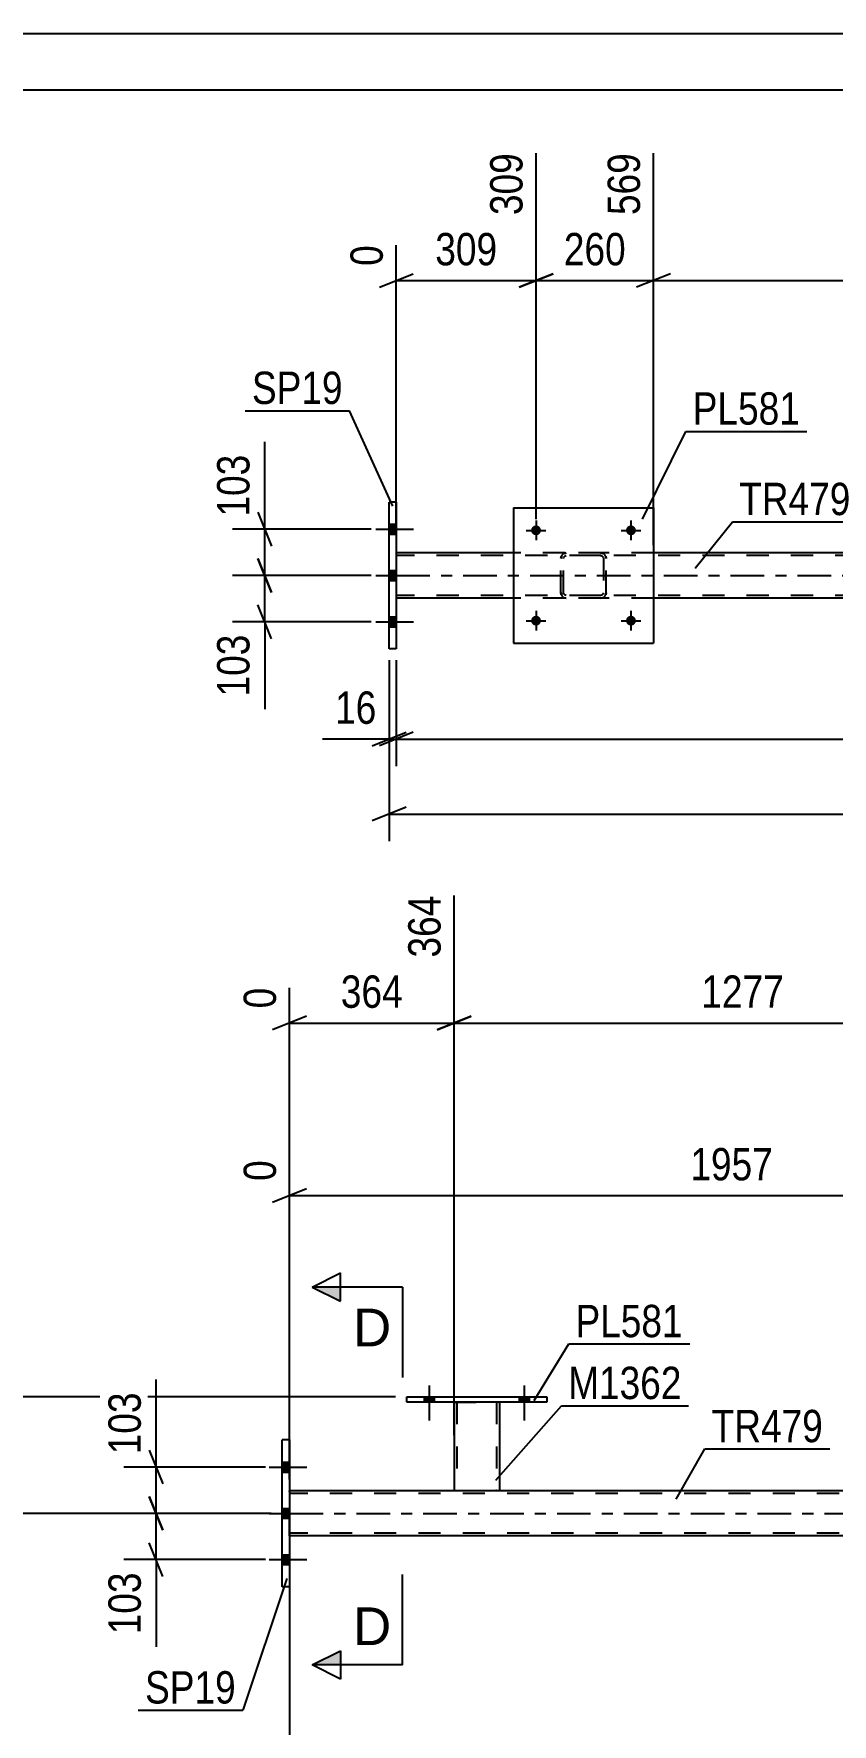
# Model space of a CAD drawing. Header units: millimetres. Extents: x 0 to 841, y 0 to 594.
# Drawn here: x 100.1 to 170.7, y 444.3 to 594 of the extents above; entities that cross this region are included whole.
import ezdxf

# ---------------------------------------------------------------- set-up
doc = ezdxf.new("R2010")
doc.units = ezdxf.units.MM
doc.linetypes.add('DXK_LINE_DOT2', pattern=[3.9198, 1.9599, -1.9599])
doc.linetypes.add('DXK_LINE_DOT3', pattern=[5.9187, 2.979, -0.9799, 0.9799, -0.9799])
doc.styles.add('Arial', font='ARIAL.TTF', dxfattribs={"height": 0.2})
doc.styles.add('Arial Narrow', font='ARIALN.TTF', dxfattribs={"height": 0.2})

# ---------------------------------------------------------------- blocks, each defined once
blk = doc.blocks.new('Unknown-318893469-1135')
at = {"color": 5, "linetype": 'Continuous'}
for p, q in [((841, 594), (0, 594)), ((836, 589), (5, 589))]:
    blk.add_line(p, q, dxfattribs=at)
blk = doc.blocks.new('Part-318893469-4795 - 4767')
at = {"color": 2, "linetype": 'Continuous'}
for p, q in [((132.16, 552.53), (131.52, 552.53)), ((131.52, 539.53), (131.52, 552.53)), ((132.16, 552.53), (132.16, 539.53)), ((132.16, 539.53), (131.52, 539.53))]:
    blk.add_line(p, q, dxfattribs=at)
blk = doc.blocks.new('Bolt-318893469-4918 - 4767')
at = {"linetype": 'Continuous'}
for points in [[(144.97, 542.03, -1), (144.09, 542.03, -1)], [(153.37, 542.03, -1), (152.49, 542.03, -1)]]:
    blk.add_hatch(color=1, dxfattribs=at).paths.add_polyline_path(points)
at = {"color": 1, "linetype": 'Continuous'}
for p, q in [((143.65, 542.03), (145.41, 542.03)), ((144.53, 542.91), (144.53, 541.15)), ((152.05, 542.03), (153.81, 542.03)), ((152.93, 542.91), (152.93, 541.15))]:
    blk.add_line(p, q, dxfattribs=at)
blk = doc.blocks.new('Part-318893469-4893 - 4767')
at = {"color": 7, "linetype": 'DXK_LINE_DOT2'}
for p, q in [((147.03, 547.99), (147.21, 548.03)), ((147.21, 548.03), (147.03, 547.99)), ((150.25, 548.03), (147.21, 548.03)), ((150.25, 548.03), (150.44, 547.99)), ((150.44, 547.99), (150.25, 548.03)), ((146.73, 547.55), (146.77, 547.73)), ((146.77, 547.73), (146.73, 547.55)), ((146.73, 544.51), (146.73, 547.55)), ((146.97, 547.55), (146.99, 547.64)), ((146.97, 544.51), (146.97, 547.55)), ((146.99, 547.64), (147.04, 547.72)), ((147.04, 547.72), (147.12, 547.77)), ((147.12, 547.77), (147.21, 547.79)), ((150.25, 547.79), (147.21, 547.79)), ((150.25, 547.79), (150.35, 547.77)), ((150.35, 547.77), (150.42, 547.72)), ((150.42, 547.72), (150.48, 547.64)), ((150.48, 547.64), (150.49, 547.55)), ((150.49, 547.55), (150.49, 544.51)), ((150.7, 547.73), (150.73, 547.55)), ((150.73, 547.55), (150.7, 547.73)), ((150.73, 544.51), (150.73, 547.55)), ((146.77, 544.32), (146.73, 544.51)), ((146.73, 544.51), (146.77, 544.32)), ((146.99, 544.42), (146.97, 544.51)), ((147.04, 544.34), (146.99, 544.42)), ((147.21, 544.03), (147.03, 544.06)), ((147.03, 544.06), (147.21, 544.03)), ((147.12, 544.29), (147.04, 544.34)), ((147.21, 544.27), (147.12, 544.29)), ((150.25, 544.27), (147.21, 544.27)), ((150.25, 544.03), (147.21, 544.03)), ((150.35, 544.29), (150.25, 544.27)), ((150.44, 544.06), (150.25, 544.03)), ((150.25, 544.03), (150.44, 544.06)), ((150.42, 544.34), (150.35, 544.29)), ((150.48, 544.42), (150.42, 544.34)), ((150.49, 544.51), (150.48, 544.42)), ((150.73, 544.51), (150.7, 544.32)), ((150.7, 544.32), (150.73, 544.51))]:
    blk.add_line(p, q, dxfattribs=at)
for centre, start, end in [((147.21, 547.55), 112.5, 157.5), ((147.21, 547.55), 112.5, 157.5), ((150.25, 547.55), 22.5, 67.5), ((150.25, 547.55), 22.5, 67.5), ((147.21, 544.51), 202.5, 247.5), ((147.21, 544.51), 202.5, 247.5), ((150.25, 544.51), 292.5, 337.5), ((150.25, 544.51), 292.5, 337.5)]:
    blk.add_arc(centre, 0.48, start, end, dxfattribs=at)
blk = doc.blocks.new('Part-318893469-4892 - 4767')
at = {"color": 2, "linetype": 'Continuous'}
for p, q in [((142.53, 552.03), (142.53, 540.03)), ((142.53, 552.03), (154.93, 552.03)), ((154.93, 552.03), (154.93, 540.03)), ((142.53, 540.03), (154.93, 540.03))]:
    blk.add_line(p, q, dxfattribs=at)
blk = doc.blocks.new('Bolt-318893469-4919 - 4767')
at = {"linetype": 'Continuous'}
for points in [[(144.97, 550.03, -1), (144.09, 550.03, -1)], [(153.37, 550.03, -1), (152.49, 550.03, -1)]]:
    blk.add_hatch(color=1, dxfattribs=at).paths.add_polyline_path(points)
at = {"color": 1, "linetype": 'Continuous'}
for p, q in [((144.53, 550.91), (144.53, 549.15)), ((152.93, 550.91), (152.93, 549.15)), ((143.65, 550.03), (145.41, 550.03)), ((152.05, 550.03), (153.81, 550.03))]:
    blk.add_line(p, q, dxfattribs=at)
blk = doc.blocks.new('Bolt-318893469-4940 - 4767')
at = {"linetype": 'Continuous'}
for points in [[(132.16, 549.69), (132.16, 550.57), (131.52, 550.57), (131.52, 549.69)], [(132.16, 549.69), (132.16, 550.57), (131.52, 550.57), (131.52, 549.69)], [(132.16, 549.69), (132.16, 550.57), (131.52, 550.57), (131.52, 549.69)], [(132.16, 545.59), (132.16, 546.47), (131.52, 546.47), (131.52, 545.59)], [(132.16, 545.59), (132.16, 546.47), (131.52, 546.47), (131.52, 545.59)], [(132.16, 541.49), (132.16, 542.37), (131.52, 542.37), (131.52, 541.49)], [(132.16, 541.49), (132.16, 542.37), (131.52, 542.37), (131.52, 541.49)], [(132.16, 541.49), (132.16, 542.37), (131.52, 542.37), (131.52, 541.49)]]:
    blk.add_hatch(color=1, dxfattribs=at).paths.add_polyline_path(points)
at = {"color": 1, "linetype": 'Continuous'}
for p, q in [((130.36, 550.13), (133.68, 550.13)), ((130.36, 550.13), (133.68, 550.13)), ((130.36, 550.13), (133.68, 550.13)), ((131.52, 550.57), (132.16, 550.57)), ((131.52, 550.57), (132.16, 550.57)), ((131.52, 550.57), (132.16, 550.57)), ((131.52, 549.69), (132.16, 549.69)), ((131.52, 549.69), (132.16, 549.69)), ((131.52, 549.69), (132.16, 549.69)), ((131.52, 546.47), (132.16, 546.47)), ((131.52, 546.47), (132.16, 546.47)), ((130.36, 546.03), (133.68, 546.03)), ((130.36, 546.03), (133.68, 546.03)), ((131.52, 545.59), (132.16, 545.59)), ((131.52, 545.59), (132.16, 545.59)), ((130.36, 541.93), (133.68, 541.93)), ((130.36, 541.93), (133.68, 541.93)), ((130.36, 541.93), (133.68, 541.93)), ((131.52, 542.37), (132.16, 542.37)), ((131.52, 542.37), (132.16, 542.37)), ((131.52, 542.37), (132.16, 542.37)), ((131.52, 541.49), (132.16, 541.49)), ((131.52, 541.49), (132.16, 541.49)), ((131.52, 541.49), (132.16, 541.49))]:
    blk.add_line(p, q, dxfattribs=at)
blk = doc.blocks.new('Part-318893469-4945 - 4767')
at = {"color": 2, "linetype": 'Continuous'}
for p, q in [((142.53, 548.03), (132.16, 548.03)), ((193.61, 548.03), (154.93, 548.03)), ((142.53, 544.03), (132.16, 544.03)), ((193.61, 544.03), (154.93, 544.03))]:
    blk.add_line(p, q, dxfattribs=at)
at = {"color": 7, "linetype": 'DXK_LINE_DOT2'}
for p, q in [((132.16, 548.03), (132.16, 544.03)), ((154.93, 548.03), (142.53, 548.03)), ((733.5, 547.79), (132.16, 547.79)), ((733.5, 544.27), (132.16, 544.27)), ((154.93, 544.03), (142.53, 544.03))]:
    blk.add_line(p, q, dxfattribs=at)
at = {"color": 7, "linetype": 'DXK_LINE_DOT3'}
blk.add_line((132.16, 546.03), (733.5, 546.03), dxfattribs=at)
blk = doc.blocks.new('Part-318893469-3426 - 3250')
at = {"color": 2, "linetype": 'Continuous'}
for p, q in [((133.08, 473.31), (145.48, 473.31)), ((133.08, 472.83), (133.08, 473.31)), ((145.48, 473.31), (145.48, 472.83)), ((145.48, 472.83), (133.08, 472.83))]:
    blk.add_line(p, q, dxfattribs=at)
blk = doc.blocks.new('Part-318893469-3392 - 3250')
at = {"color": 2, "linetype": 'Continuous'}
for p, q in [((156.58, 338.98), (200.98, 460.98)), ((205.24, 460.98), (200.98, 460.98)), ((160.84, 338.98), (203.69, 456.73)), ((160.52, 338.98), (156.58, 338.98)), ((160.8, 338.98), (160.52, 338.98)), ((160.84, 338.98), (160.8, 338.98))]:
    blk.add_line(p, q, dxfattribs=at)
at = {"color": 7, "linetype": 'DXK_LINE_DOT2'}
for p, q in [((156.83, 338.98), (201.24, 460.98)), ((160.58, 338.98), (204.98, 460.98)), ((203.69, 456.73), (205.24, 460.98)), ((160.52, 338.98), (160.69, 338.98))]:
    blk.add_line(p, q, dxfattribs=at)
blk = doc.blocks.new('Bolt-318893469-3438 - 3250')
at = {"linetype": 'Continuous'}
for points in [[(134.64, 472.83), (135.52, 472.83), (135.52, 473.31), (134.64, 473.31)], [(143.04, 472.83), (143.92, 472.83), (143.92, 473.31), (143.04, 473.31)]]:
    blk.add_hatch(color=1, dxfattribs=at).paths.add_polyline_path(points)
at = {"color": 1, "linetype": 'Continuous'}
for p, q in [((134.64, 473.31), (134.64, 472.83)), ((135.08, 474.31), (135.08, 471.19)), ((135.52, 473.31), (135.52, 472.83)), ((143.04, 473.31), (143.04, 472.83)), ((143.48, 474.31), (143.48, 471.19)), ((143.92, 473.31), (143.92, 472.83))]:
    blk.add_line(p, q, dxfattribs=at)
blk = doc.blocks.new('Bolt-318893469-3465 - 3250')
at = {"linetype": 'Continuous'}
for points in [[(134.64, 472.83), (135.52, 472.83), (135.52, 473.31), (134.64, 473.31)], [(143.04, 472.83), (143.92, 472.83), (143.92, 473.31), (143.04, 473.31)]]:
    blk.add_hatch(color=1, dxfattribs=at).paths.add_polyline_path(points)
at = {"color": 1, "linetype": 'Continuous'}
for p, q in [((134.64, 473.31), (134.64, 472.83)), ((135.08, 474.31), (135.08, 471.19)), ((135.52, 473.31), (135.52, 472.83)), ((143.04, 473.31), (143.04, 472.83)), ((143.48, 474.31), (143.48, 471.19)), ((143.92, 473.31), (143.92, 472.83))]:
    blk.add_line(p, q, dxfattribs=at)
blk = doc.blocks.new('Part-318893469-3489 - 3250')
at = {"color": 2, "linetype": 'Continuous'}
for p, q in [((137.28, 472.83), (137.28, 464.99)), ((141.28, 472.83), (141.28, 464.99)), ((137.28, 464.99), (141.28, 464.99))]:
    blk.add_line(p, q, dxfattribs=at)
at = {"color": 7, "linetype": 'DXK_LINE_DOT2'}
for p, q in [((137.28, 472.83), (141.28, 472.83)), ((137.28, 472.83), (137.28, 472.83)), ((137.28, 472.83), (137.28, 472.83)), ((137.52, 472.83), (137.52, 464.99)), ((141.04, 472.83), (141.04, 464.99)), ((141.28, 472.83), (141.28, 472.83)), ((141.28, 472.83), (141.28, 472.83)), ((141.02, 464.99), (140.98, 464.99)), ((140.98, 464.99), (141.02, 464.99)), ((141.04, 464.99), (141.02, 464.99)), ((141.02, 464.99), (141.04, 464.99))]:
    blk.add_line(p, q, dxfattribs=at)
blk = doc.blocks.new('Part-318893469-3517 - 3250')
at = {"color": 2, "linetype": 'Continuous'}
for p, q in [((122.71, 469.48), (122.07, 469.48)), ((122.07, 456.48), (122.07, 469.48)), ((122.71, 469.48), (122.71, 456.48)), ((122.71, 456.48), (122.07, 456.48))]:
    blk.add_line(p, q, dxfattribs=at)
blk = doc.blocks.new('Part-318893469-3659 - 3250')
at = {"color": 2, "linetype": 'Continuous'}
for p, q in [((443.76, 464.98), (122.71, 464.98)), ((200.98, 460.98), (122.71, 460.98))]:
    blk.add_line(p, q, dxfattribs=at)
at = {"color": 7, "linetype": 'DXK_LINE_DOT2'}
for p, q in [((122.71, 460.98), (122.71, 464.98)), ((724.05, 464.74), (122.71, 464.74)), ((724.05, 461.22), (122.71, 461.22))]:
    blk.add_line(p, q, dxfattribs=at)
at = {"color": 7, "linetype": 'DXK_LINE_DOT3'}
blk.add_line((122.71, 462.98), (724.05, 462.98), dxfattribs=at)
blk = doc.blocks.new('Bolt-318893469-3594 - 3250')
at = {"linetype": 'Continuous'}
for points in [[(122.71, 466.64), (122.71, 467.52), (122.07, 467.52), (122.07, 466.64)], [(122.71, 466.64), (122.71, 467.52), (122.07, 467.52), (122.07, 466.64)], [(122.71, 466.64), (122.71, 467.52), (122.07, 467.52), (122.07, 466.64)], [(122.71, 462.54), (122.71, 463.42), (122.07, 463.42), (122.07, 462.54)], [(122.71, 462.54), (122.71, 463.42), (122.07, 463.42), (122.07, 462.54)], [(122.71, 458.44), (122.71, 459.32), (122.07, 459.32), (122.07, 458.44)], [(122.71, 458.44), (122.71, 459.32), (122.07, 459.32), (122.07, 458.44)], [(122.71, 458.44), (122.71, 459.32), (122.07, 459.32), (122.07, 458.44)]]:
    blk.add_hatch(color=1, dxfattribs=at).paths.add_polyline_path(points)
at = {"color": 1, "linetype": 'Continuous'}
for p, q in [((120.91, 467.08), (124.23, 467.08)), ((120.91, 467.08), (124.23, 467.08)), ((120.91, 467.08), (124.23, 467.08)), ((122.07, 467.52), (122.71, 467.52)), ((122.07, 467.52), (122.71, 467.52)), ((122.07, 467.52), (122.71, 467.52)), ((122.07, 466.64), (122.71, 466.64)), ((122.07, 466.64), (122.71, 466.64)), ((122.07, 466.64), (122.71, 466.64)), ((120.91, 462.98), (124.23, 462.98)), ((120.91, 462.98), (124.23, 462.98)), ((122.07, 463.42), (122.71, 463.42)), ((122.07, 463.42), (122.71, 463.42)), ((122.07, 462.54), (122.71, 462.54)), ((122.07, 462.54), (122.71, 462.54)), ((120.91, 458.88), (124.23, 458.88)), ((120.91, 458.88), (124.23, 458.88)), ((120.91, 458.88), (124.23, 458.88)), ((122.07, 459.32), (122.71, 459.32)), ((122.07, 459.32), (122.71, 459.32)), ((122.07, 459.32), (122.71, 459.32)), ((122.07, 458.44), (122.71, 458.44)), ((122.07, 458.44), (122.71, 458.44)), ((122.07, 458.44), (122.71, 458.44))]:
    blk.add_line(p, q, dxfattribs=at)
blk = doc.blocks.new('StraightDimension-318893469-8357 - 4767')
at = {"color": 7, "linetype": 'Continuous'}
for p, q in [((132.16, 538.53), (132.16, 529.15)), ((133.66, 532.15), (130.66, 530.95)), ((132.16, 531.55), (770.62, 531.55))]:
    blk.add_line(p, q, dxfattribs=at)
blk = doc.blocks.new('StraightDimension-318893469-9051 - 4767')
at = {"color": 7, "linetype": 'Continuous'}
for p, q in [((144.53, 551.03), (144.53, 583.43)), ((132.16, 549.64), (132.16, 575.28)), ((130.66, 571.55), (133.66, 572.75)), ((132.16, 572.15), (144.53, 572.15)), ((146.03, 572.75), (143.03, 571.55))]:
    blk.add_line(p, q, dxfattribs=at)
at = {"color": 0}
blk.add_wipeout([(141.69, 572.9), (141.69, 577.1), (135.01, 577.1), (135.01, 572.9)], dxfattribs=at)
at = {"color": 3, "style": 'Arial Narrow'}
blk.add_text('309', height=2.863, dxfattribs=at).set_placement((135.61, 573.5))
at = {"color": 0, "linetype": 'Continuous'}
for points in [[(143.93, 584.03), (139.73, 584.03), (139.73, 577.35), (143.93, 577.35)], [(131.56, 575.88), (127.36, 575.88), (127.36, 572.85), (131.56, 572.85)]]:
    blk.add_wipeout(points, dxfattribs=at)
at = {"color": 3, "linetype": 'Continuous', "style": 'Arial Narrow'}
for s, height, p in [('309', 2.863, (143.33, 577.95)), ('0', 2.86, (130.96, 573.45))]:
    blk.add_text(s, height=height, rotation=90.0002, dxfattribs=at).set_placement(p)
blk = doc.blocks.new('StraightDimension-318893469-5051 - 4767')
at = {"color": 7, "linetype": 'Continuous'}
for p, q in [((119.91, 547.53), (121.11, 544.53)), ((129.94, 546.03), (117.66, 546.03)), ((120.51, 541.93), (120.51, 546.03)), ((121.11, 540.43), (119.91, 543.43)), ((129.94, 541.93), (117.66, 541.93)), ((120.51, 541.93), (120.51, 534.19)), ((120.51, 541.93), (120.51, 534.19))]:
    blk.add_line(p, q, dxfattribs=at)
at = {"color": 0}
blk.add_wipeout([(119.76, 541.4), (115.56, 541.4), (115.56, 534.72), (119.76, 534.72)], dxfattribs=at)
at = {"color": 3, "style": 'Arial Narrow'}
blk.add_text('103', height=2.863, rotation=90.0002, dxfattribs=at).set_placement((119.16, 535.32))
blk = doc.blocks.new('StraightDimension-318893469-5064 - 4767')
at = {"color": 7, "linetype": 'Continuous'}
for p, q in [((120.51, 550.13), (120.51, 557.86)), ((120.51, 550.13), (120.51, 557.86)), ((119.91, 551.63), (121.11, 548.63)), ((129.94, 550.13), (117.66, 550.13)), ((120.51, 546.03), (120.51, 550.13)), ((121.11, 544.53), (119.91, 547.53)), ((129.94, 546.03), (117.66, 546.03))]:
    blk.add_line(p, q, dxfattribs=at)
at = {"color": 0}
blk.add_wipeout([(119.76, 557.34), (115.56, 557.34), (115.56, 550.65), (119.76, 550.65)], dxfattribs=at)
at = {"color": 3, "style": 'Arial Narrow'}
blk.add_text('103', height=2.863, rotation=90.0002, dxfattribs=at).set_placement((119.16, 551.25))
blk = doc.blocks.new('StraightDimension-318893469-5585 - 4767')
at = {"color": 7, "linetype": 'Continuous'}
for p, q in [((131.52, 538.53), (131.52, 522.51)), ((133.02, 525.51), (130.02, 524.31)), ((131.52, 524.91), (771.26, 524.91))]:
    blk.add_line(p, q, dxfattribs=at)
blk = doc.blocks.new('StraightDimension-318893469-8358 - 4767')
at = {"color": 7, "linetype": 'Continuous'}
for p, q in [((131.52, 538.53), (131.52, 529.15)), ((132.16, 538.53), (132.16, 529.15)), ((131.52, 531.55), (125.62, 531.55)), ((131.52, 531.55), (125.62, 531.55)), ((130.02, 530.95), (133.02, 532.15)), ((133.66, 532.15), (130.66, 530.95)), ((131.52, 531.55), (132.16, 531.55))]:
    blk.add_line(p, q, dxfattribs=at)
at = {"color": 0}
blk.add_wipeout([(131, 532.3), (131, 536.5), (126.14, 536.5), (126.14, 532.3)], dxfattribs=at)
at = {"color": 3, "style": 'Arial Narrow'}
blk.add_text('16', height=2.863, dxfattribs=at).set_placement((126.74, 532.9))
blk = doc.blocks.new('StraightDimension-318893469-9049 - 4767')
at = {"color": 7, "linetype": 'Continuous'}
for p, q in [((154.93, 548.71), (154.93, 583.43)), ((195.61, 551.03), (195.61, 580.76)), ((156.43, 572.75), (153.43, 571.55)), ((154.93, 572.15), (195.61, 572.15)), ((194.11, 571.55), (197.11, 572.75))]:
    blk.add_line(p, q, dxfattribs=at)
at = {"color": 0}
blk.add_wipeout([(179.53, 572.9), (179.53, 577.1), (171.02, 577.1), (171.02, 572.9)], dxfattribs=at)
at = {"color": 3, "style": 'Arial Narrow'}
blk.add_text('1017', height=2.863, dxfattribs=at).set_placement((171.62, 573.5))
at = {"color": 0, "linetype": 'Continuous'}
blk.add_wipeout([(195.01, 581.36), (190.81, 581.36), (190.81, 572.85), (195.01, 572.85)], dxfattribs=at)
at = {"color": 3, "linetype": 'Continuous', "style": 'Arial Narrow'}
blk.add_text('1586', height=2.863, rotation=90.0002, dxfattribs=at).set_placement((194.41, 573.45))
blk = doc.blocks.new('StraightDimension-318893469-9050 - 4767')
at = {"color": 7, "linetype": 'Continuous'}
for p, q in [((144.53, 551.03), (144.53, 583.43)), ((154.93, 548.71), (154.93, 583.43)), ((143.03, 571.55), (146.03, 572.75)), ((144.53, 572.15), (154.93, 572.15)), ((156.43, 572.75), (153.43, 571.55))]:
    blk.add_line(p, q, dxfattribs=at)
at = {"color": 0}
blk.add_wipeout([(153.08, 572.9), (153.08, 577.1), (146.39, 577.1), (146.39, 572.9)], dxfattribs=at)
at = {"color": 3, "style": 'Arial Narrow'}
blk.add_text('260', height=2.863, dxfattribs=at).set_placement((146.99, 573.5))
at = {"color": 0, "linetype": 'Continuous'}
blk.add_wipeout([(154.33, 584.03), (150.13, 584.03), (150.13, 577.35), (154.33, 577.35)], dxfattribs=at)
at = {"color": 3, "linetype": 'Continuous', "style": 'Arial Narrow'}
blk.add_text('569', height=2.863, rotation=90.0002, dxfattribs=at).set_placement((153.73, 577.95))
blk = doc.blocks.new('StraightDimension-318893469-4347 - 3250')
at = {"color": 7, "linetype": 'Continuous'}
blk.add_line((132.08, 473.31), (50.27, 473.31), dxfattribs=at)
blk = doc.blocks.new('StraightDimension-318893469-7932 - 3250')
at = {"color": 7, "linetype": 'Continuous'}
for p, q in [((137.28, 469.91), (137.28, 517.68)), ((122.71, 465.98), (122.71, 509.52)), ((124.21, 507), (121.21, 505.8)), ((122.71, 506.4), (137.28, 506.4)), ((135.78, 505.8), (138.78, 507))]:
    blk.add_line(p, q, dxfattribs=at)
at = {"color": 0}
blk.add_wipeout([(133.34, 507.15), (133.34, 511.35), (126.65, 511.35), (126.65, 507.15)], dxfattribs=at)
at = {"color": 3, "style": 'Arial Narrow'}
blk.add_text('364', height=2.863, dxfattribs=at).set_placement((127.25, 507.75))
at = {"color": 0, "linetype": 'Continuous'}
for points in [[(136.68, 518.28), (132.48, 518.28), (132.48, 511.6), (136.68, 511.6)], [(122.11, 510.12), (117.91, 510.12), (117.91, 507.1), (122.11, 507.1)]]:
    blk.add_wipeout(points, dxfattribs=at)
at = {"color": 3, "linetype": 'Continuous', "style": 'Arial Narrow'}
for s, height, p in [('364', 2.863, (136.08, 512.2)), ('0', 2.86, (121.51, 507.7))]:
    blk.add_text(s, height=height, rotation=90.0002, dxfattribs=at).set_placement(p)
blk = doc.blocks.new('StraightDimension-318893469-3955 - 3250')
at = {"color": 7, "linetype": 'Continuous'}
for p, q in [((200.98, 461.98), (200.98, 499.73)), ((122.71, 465.98), (122.71, 494.25)), ((124.21, 491.72), (121.21, 490.52)), ((122.71, 491.12), (200.98, 491.12)), ((199.48, 490.52), (202.48, 491.72))]:
    blk.add_line(p, q, dxfattribs=at)
at = {"color": 0}
blk.add_wipeout([(166.1, 491.87), (166.1, 496.07), (157.59, 496.07), (157.59, 491.87)], dxfattribs=at)
at = {"color": 3, "style": 'Arial Narrow'}
blk.add_text('1957', height=2.863, dxfattribs=at).set_placement((158.19, 492.47))
at = {"color": 0, "linetype": 'Continuous'}
for points in [[(200.38, 500.33), (196.18, 500.33), (196.18, 491.82), (200.38, 491.82)], [(122.11, 494.85), (117.91, 494.85), (117.91, 491.82), (122.11, 491.82)]]:
    blk.add_wipeout(points, dxfattribs=at)
at = {"color": 3, "linetype": 'Continuous', "style": 'Arial Narrow'}
for s, height, p in [('1957', 2.863, (199.78, 492.42)), ('0', 2.86, (121.51, 492.42))]:
    blk.add_text(s, height=height, rotation=90.0002, dxfattribs=at).set_placement(p)
blk = doc.blocks.new('StraightDimension-318893469-4250 - 3250')
at = {"color": 7, "linetype": 'Continuous'}
for p, q in [((87.75, 461.48), (86.55, 464.48)), ((121.07, 462.98), (84.3, 462.98)), ((87.15, 336.98), (87.15, 462.98)), ((86.55, 338.48), (87.75, 335.48)), ((102.65, 336.98), (84.3, 336.98))]:
    blk.add_line(p, q, dxfattribs=at)
at = {"color": 0}
blk.add_wipeout([(86.4, 404.24), (82.2, 404.24), (82.2, 395.73), (86.4, 395.73)], dxfattribs=at)
at = {"color": 3, "style": 'Arial Narrow'}
blk.add_text('3150', height=2.863, rotation=90.0002, dxfattribs=at).set_placement((85.8, 396.33))
blk = doc.blocks.new('StraightDimension-318893469-4255 - 3250')
at = {"color": 7, "linetype": 'Continuous'}
for p, q in [((122.71, 459.98), (122.71, 400.7)), ((104.29, 339.98), (104.29, 405.95)), ((105.79, 403.7), (102.79, 402.5)), ((104.29, 403.1), (122.71, 403.1)), ((121.21, 402.5), (124.21, 403.7))]:
    blk.add_line(p, q, dxfattribs=at)
at = {"color": 0}
blk.add_wipeout([(117.76, 403.85), (117.76, 408.05), (109.24, 408.05), (109.24, 403.85)], dxfattribs=at)
at = {"color": 3, "style": 'Arial Narrow'}
blk.add_text('1147', height=2.863, dxfattribs=at).set_placement((109.84, 404.45))
blk = doc.blocks.new('StraightDimension-318893469-4304 - 3250')
at = {"color": 7, "linetype": 'Continuous'}
for p, q in [((110.29, 464.48), (111.49, 461.48)), ((120.57, 462.98), (108.04, 462.98)), ((110.89, 458.88), (110.89, 462.98)), ((111.49, 457.38), (110.29, 460.38)), ((120.57, 458.88), (108.04, 458.88)), ((110.89, 458.88), (110.89, 451.15)), ((110.89, 458.88), (110.89, 451.15))]:
    blk.add_line(p, q, dxfattribs=at)
at = {"color": 0}
blk.add_wipeout([(110.14, 458.36), (105.94, 458.36), (105.94, 451.67), (110.14, 451.67)], dxfattribs=at)
at = {"color": 3, "style": 'Arial Narrow'}
blk.add_text('103', height=2.863, rotation=90.0002, dxfattribs=at).set_placement((109.54, 452.27))
blk = doc.blocks.new('StraightDimension-318893469-4314 - 3250')
at = {"color": 7, "linetype": 'Continuous'}
for p, q in [((110.89, 467.08), (110.89, 474.82)), ((110.89, 467.08), (110.89, 474.82)), ((110.29, 468.58), (111.49, 465.58)), ((120.57, 467.08), (108.04, 467.08)), ((110.89, 462.98), (110.89, 467.08)), ((111.49, 461.48), (110.29, 464.48)), ((120.57, 462.98), (108.04, 462.98))]:
    blk.add_line(p, q, dxfattribs=at)
at = {"color": 0}
blk.add_wipeout([(110.14, 474.29), (105.94, 474.29), (105.94, 467.61), (110.14, 467.61)], dxfattribs=at)
at = {"color": 3, "style": 'Arial Narrow'}
blk.add_text('103', height=2.863, rotation=90.0002, dxfattribs=at).set_placement((109.54, 468.21))
blk = doc.blocks.new('StraightDimension-318893469-7931 - 3250')
at = {"color": 7, "linetype": 'Continuous'}
for p, q in [((137.28, 469.91), (137.28, 517.68)), ((188.36, 473.83), (188.36, 515.01)), ((138.78, 507), (135.78, 505.8)), ((137.28, 506.4), (188.36, 506.4)), ((186.86, 505.8), (189.86, 507))]:
    blk.add_line(p, q, dxfattribs=at)
at = {"color": 0}
blk.add_wipeout([(167.08, 507.15), (167.08, 511.35), (158.56, 511.35), (158.56, 507.15)], dxfattribs=at)
at = {"color": 3, "style": 'Arial Narrow'}
blk.add_text('1277', height=2.863, dxfattribs=at).set_placement((159.16, 507.75))
at = {"color": 0, "linetype": 'Continuous'}
blk.add_wipeout([(187.76, 515.61), (183.56, 515.61), (183.56, 507.1), (187.76, 507.1)], dxfattribs=at)
at = {"color": 3, "linetype": 'Continuous', "style": 'Arial Narrow'}
blk.add_text('1641', height=2.863, rotation=90.0002, dxfattribs=at).set_placement((187.16, 507.7))
blk = doc.blocks.new('Mark-318893469-4888 - 4767')
at = {"color": 0}
blk.add_wipeout([(167.91, 559.39), (167.91, 562.39), (158.4, 562.39), (158.4, 559.39)], dxfattribs=at)
blk.add_wipeout([(167.91, 559.39), (167.91, 562.39), (158.4, 562.39), (158.4, 559.39)], dxfattribs=at)
at = {"color": 30, "linetype": 'Continuous'}
for p, q in [((153.95, 551.03), (157.8, 558.79)), ((157.8, 558.79), (168.51, 558.79))]:
    blk.add_line(p, q, dxfattribs=at)
at = {"color": 3, "style": 'Arial Narrow'}
blk.add_text('PL581', height=2.863, dxfattribs=at).set_placement((158.4, 559.39))
blk = doc.blocks.new('Mark-318893469-4791 - 4767')
at = {"color": 0}
blk.add_wipeout([(127.41, 561.22), (127.41, 564.22), (119.38, 564.22), (119.38, 561.22)], dxfattribs=at)
blk.add_wipeout([(127.41, 561.22), (127.41, 564.22), (119.38, 564.22), (119.38, 561.22)], dxfattribs=at)
at = {"color": 30, "linetype": 'Continuous'}
for p in [(118.78, 560.62), (131.84, 552.17)]:
    blk.add_line(p, (128.01, 560.62), dxfattribs=at)
at = {"color": 3, "style": 'Arial Narrow'}
blk.add_text('SP19', height=2.863, dxfattribs=at).set_placement((119.38, 561.22))
blk = doc.blocks.new('Mark-318893469-4941 - 4767')
at = {"color": 0}
blk.add_wipeout([(172.38, 551.38), (172.38, 554.38), (162.51, 554.38), (162.51, 551.38)], dxfattribs=at)
blk.add_wipeout([(172.38, 551.38), (172.38, 554.38), (162.51, 554.38), (162.51, 551.38)], dxfattribs=at)
at = {"color": 30, "linetype": 'Continuous'}
for p, q in [((158.61, 546.67), (161.91, 550.78)), ((161.91, 550.78), (172.98, 550.78))]:
    blk.add_line(p, q, dxfattribs=at)
at = {"color": 3, "style": 'Arial Narrow'}
blk.add_text('TR479', height=2.863, dxfattribs=at).set_placement((162.51, 551.38))
blk = doc.blocks.new('Mark-318893469-3422 - 3250')
at = {"color": 0}
blk.add_wipeout([(157.53, 478.58), (157.53, 481.58), (148.02, 481.58), (148.02, 478.58)], dxfattribs=at)
blk.add_wipeout([(157.53, 478.58), (157.53, 481.58), (148.02, 481.58), (148.02, 478.58)], dxfattribs=at)
at = {"color": 30, "linetype": 'Continuous'}
for p, q in [((144.36, 472.98), (147.42, 477.98)), ((147.42, 477.98), (158.13, 477.98))]:
    blk.add_line(p, q, dxfattribs=at)
at = {"color": 3, "style": 'Arial Narrow'}
blk.add_text('PL581', height=2.863, dxfattribs=at).set_placement((148.02, 478.58))
blk = doc.blocks.new('Mark-318893469-3485 - 3250')
at = {"color": 0}
blk.add_wipeout([(157.42, 473.1), (157.42, 476.1), (147.37, 476.1), (147.37, 473.1)], dxfattribs=at)
blk.add_wipeout([(157.42, 473.1), (157.42, 476.1), (147.37, 476.1), (147.37, 473.1)], dxfattribs=at)
at = {"color": 30, "linetype": 'Continuous'}
for p, q in [((140.97, 465.92), (146.77, 472.5)), ((146.77, 472.5), (158.02, 472.5))]:
    blk.add_line(p, q, dxfattribs=at)
at = {"color": 3, "style": 'Arial Narrow'}
blk.add_text('M1362', height=2.863, dxfattribs=at).set_placement((147.37, 473.1))
blk = doc.blocks.new('Mark-318893469-3513 - 3250')
at = {"color": 0}
blk.add_wipeout([(117.96, 446.14), (117.96, 449.14), (109.92, 449.14), (109.92, 446.14)], dxfattribs=at)
blk.add_wipeout([(117.96, 446.14), (117.96, 449.14), (109.92, 449.14), (109.92, 446.14)], dxfattribs=at)
at = {"color": 30, "linetype": 'Continuous'}
for p in [(122.46, 457.22), (109.32, 445.54)]:
    blk.add_line(p, (118.56, 445.54), dxfattribs=at)
at = {"color": 3, "style": 'Arial Narrow'}
blk.add_text('SP19', height=2.863, dxfattribs=at).set_placement((109.92, 446.14))
blk = doc.blocks.new('Mark-318893469-3655 - 3250')
at = {"color": 0}
blk.add_wipeout([(169.93, 469.28), (169.93, 472.28), (160.07, 472.28), (160.07, 469.28)], dxfattribs=at)
blk.add_wipeout([(169.93, 469.28), (169.93, 472.28), (160.07, 472.28), (160.07, 469.28)], dxfattribs=at)
at = {"color": 30, "linetype": 'Continuous'}
for p, q in [((156.94, 464.25), (159.47, 468.68)), ((159.47, 468.68), (170.53, 468.68))]:
    blk.add_line(p, q, dxfattribs=at)
at = {"color": 3, "style": 'Arial Narrow'}
blk.add_text('TR479', height=2.863, dxfattribs=at).set_placement((160.07, 469.28))
blk = doc.blocks.new('SectionMark-318893469-4685 - 3250')
at = {"linetype": 'Continuous'}
for points in [[(127.21, 483.02), (127.21, 481.77), (124.71, 483.02)], [(127.21, 450.81), (127.21, 449.56), (124.71, 449.56)]]:
    blk.add_hatch(color=6, dxfattribs=at).paths.add_polyline_path(points)
at = {"color": 6, "linetype": 'Continuous'}
for p, q in [((124.71, 483.02), (127.21, 484.27)), ((127.21, 481.77), (127.21, 484.27)), ((132.71, 483.02), (124.71, 483.02)), ((124.71, 483.02), (127.21, 481.77)), ((132.71, 483.02), (132.71, 475.02)), ((132.71, 449.56), (132.71, 457.56)), ((124.71, 449.56), (127.21, 450.81)), ((127.21, 450.81), (127.21, 448.31)), ((132.71, 449.56), (124.71, 449.56)), ((127.21, 448.31), (124.71, 449.56))]:
    blk.add_line(p, q, dxfattribs=at)
at = {"color": 0, "linetype": 'Continuous'}
for points in [[(131.71, 477.77), (131.71, 481.27), (128.34, 481.27), (128.34, 477.77)], [(131.71, 451.31), (131.71, 454.81), (128.34, 454.81), (128.34, 451.31)]]:
    blk.add_wipeout(points, dxfattribs=at)
at = {"color": 3, "linetype": 'Continuous', "style": 'Arial'}
for p in [(128.34, 477.77), (128.34, 451.31)]:
    blk.add_text('D', height=3.34, dxfattribs=at).set_placement(p)

msp = doc.modelspace()

# ---------------------------------------------------------------- block references
for name in ['Unknown-318893469-1135', 'Part-318893469-4795 - 4767', 'Part-318893469-4892 - 4767', 'Bolt-318893469-4919 - 4767', 'Bolt-318893469-4940 - 4767', 'Part-318893469-4945 - 4767', 'Part-318893469-4893 - 4767', 'Bolt-318893469-4918 - 4767', 'Part-318893469-3426 - 3250', 'Bolt-318893469-3438 - 3250', 'Bolt-318893469-3465 - 3250', 'Part-318893469-3489 - 3250', 'Part-318893469-3517 - 3250', 'Bolt-318893469-3594 - 3250', 'Part-318893469-3659 - 3250', 'Part-318893469-3392 - 3250']:
    msp.add_blockref(name, (0, 0))

# ---------------------------------------------------------------- next in the draw order: block references
for name in ['StraightDimension-318893469-9051 - 4767', 'StraightDimension-318893469-9049 - 4767', 'StraightDimension-318893469-8357 - 4767', 'StraightDimension-318893469-4347 - 3250']:
    msp.add_blockref(name, (0, 0))

# ---------------------------------------------------------------- next in the draw order: block references
for name in ['StraightDimension-318893469-9050 - 4767', 'StraightDimension-318893469-5051 - 4767', 'StraightDimension-318893469-7932 - 3250']:
    msp.add_blockref(name, (0, 0))

# ---------------------------------------------------------------- next in the draw order: block references
for name in ['Mark-318893469-4888 - 4767', 'StraightDimension-318893469-5064 - 4767', 'StraightDimension-318893469-5585 - 4767', 'StraightDimension-318893469-3955 - 3250']:
    msp.add_blockref(name, (0, 0))

# ---------------------------------------------------------------- next in the draw order: block references
for name in ['Mark-318893469-4791 - 4767', 'Mark-318893469-4941 - 4767', 'StraightDimension-318893469-8358 - 4767', 'StraightDimension-318893469-7931 - 3250', 'StraightDimension-318893469-4250 - 3250']:
    msp.add_blockref(name, (0, 0))

# ---------------------------------------------------------------- next in the draw order: block references
for name in ['Mark-318893469-3422 - 3250', 'StraightDimension-318893469-4255 - 3250']:
    msp.add_blockref(name, (0, 0))

# ---------------------------------------------------------------- next in the draw order: block references
for name in ['SectionMark-318893469-4685 - 3250', 'Mark-318893469-3485 - 3250', 'StraightDimension-318893469-4304 - 3250']:
    msp.add_blockref(name, (0, 0))

# ---------------------------------------------------------------- next in the draw order: block references
for name in ['StraightDimension-318893469-4314 - 3250', 'Mark-318893469-3655 - 3250', 'Mark-318893469-3513 - 3250']:
    msp.add_blockref(name, (0, 0))

doc.saveas('drawing.dxf')
